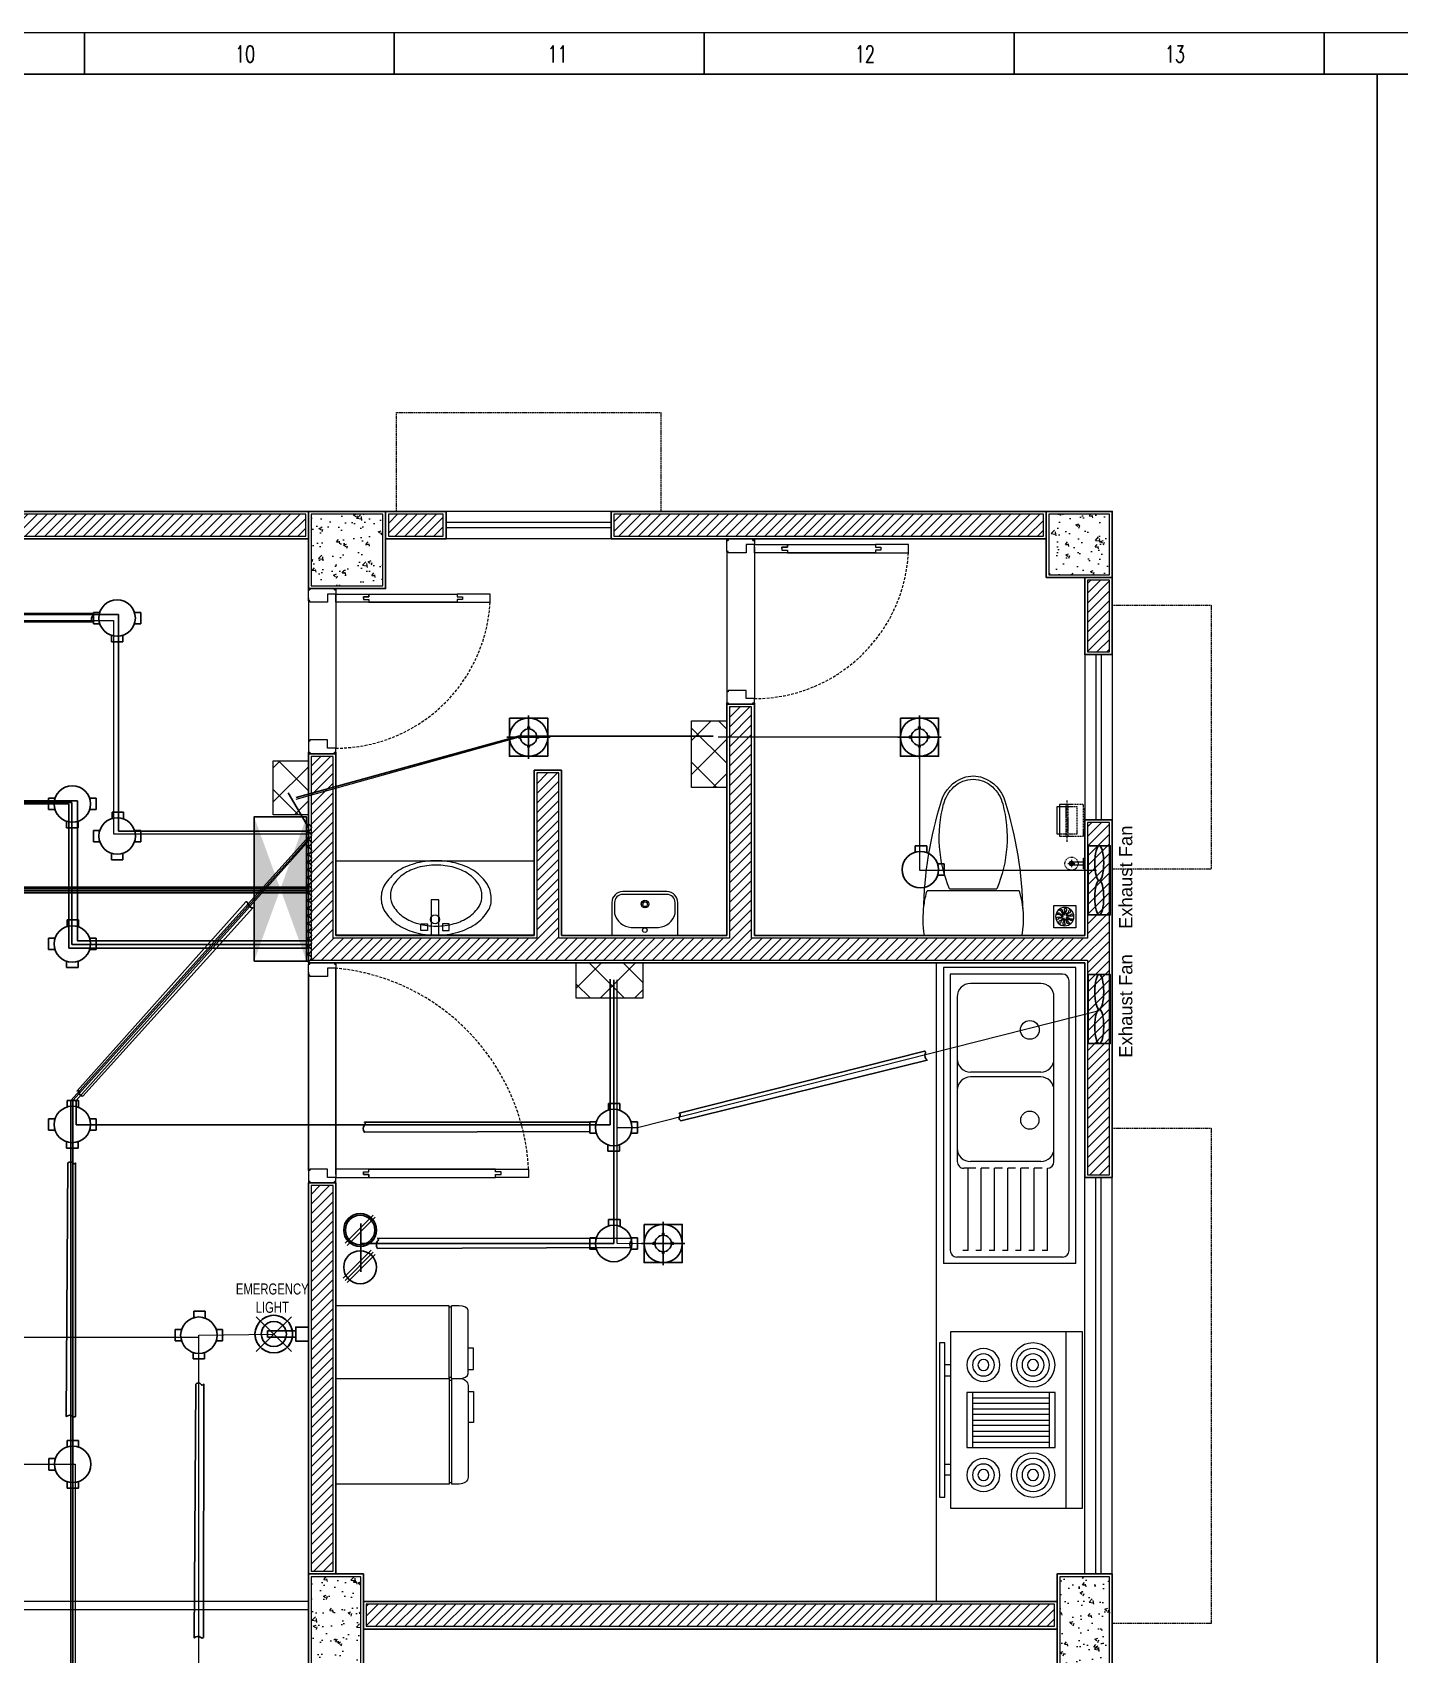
# Model space of a CAD drawing. Header units: inches. Extents: x 600 to 1500, y 304 to 941.
# Drawn here: x 1096.8 to 1345.1, y 646.3 to 941 of the extents above; entities that cross this region are included whole.
import ezdxf

# ---------------------------------------------------------------- set-up
doc = ezdxf.new("R2010")
doc.units = ezdxf.units.IN
doc.header["$MEASUREMENT"] = 0
for name, pattern in [('CENTER', [2, 1.25, -0.25, 0.25, -0.25]), ('DASH', [0.35, 0.25, -0.1]), ('DASHED', [0.75, 0.5, -0.25])]:
    doc.linetypes.add(name, pattern=pattern)
doc.layers.get('Defpoints').update_dxf_attribs({"lineweight": 0})
for name, color, linetype in [('Cables', 7, 'Continuous'), ('COLLUM', 1, 'Continuous'), ('Exhaust Fans', 7, 'Continuous'), ('Layer 1', 7, 'Continuous'), ('Lights', 7, 'Continuous'), ('Panels', 1, 'Continuous'), ('Plant Layout', 7, 'Continuous'), ('Sockets', 7, 'Continuous'), ('TEG BORDER', 7, 'Continuous'), ('wall 05', 252, 'Continuous')]:
    doc.layers.add(name, color=color, linetype=linetype)
for name, color, linetype, lineweight in [('DOOR', 115, 'Continuous', 15), ('DOOR_GLASS', 144, 'Continuous', 15), ('Glass', 5, 'Continuous', 9), ('HACTH', 8, 'Continuous', 9), ('I-WC----EXST', 7, 'Continuous', 15), ('I-WC----N', 7, 'Continuous', 15), ('Plaster Line', 252, 'Continuous', 15), ('Sunshed', 5, 'Continuous', 15), ('Switchboard', 30, 'Continuous', 13), ('Text', 252, 'Continuous', 15), ('WINDOW', 140, 'Continuous', 9)]:
    doc.layers.add(name, color=color, linetype=linetype, lineweight=lineweight)
doc.styles.get("Standard").update_dxf_attribs({"font": 'arial.ttf'})
doc.styles.add('Swiss721', font='swisscl.ttf')
doc.styles.add('TEG BORDER', font='txt_qlt.shx', dxfattribs={"width": 0.7, "bigfont": 'hztxt.shx'})
doc.styles.add('XREF-GROUND-A1$0$ATTR', font='romans.shx', dxfattribs={"width": 0.8, "height": 1.2})
pattern_1 = [(50, (-409806.2414, -241566.439), (5.37945137, -0.470641012), [0.5625, -6.1875]), (355, (-409806.2414, -241566.439), (-1.040635, 5.641441), [0.45, -4.95]), (100.4514, (-409805.793, -241566.478), (4.338820363, 5.170796565), [0.478051425, -5.25856584]), (46.1842, (-409806.2414, -241564.939), (8.004307865, -1.24139261), [0.84375, -9.28125]), (96.6356, (-409805.574, -241565.0425), (7.00997029, 7.30588403), [0.71707716, -7.8878475]), (351.1842, (-409806.241, -241564.939), (7.00996459, 7.3058895), [0.675, -7.425]), (21, (-409805.4914, -241565.314), (4.47680289, -3.01964168), [0.5625, -6.1875]), (326, (-409805.4914, -241565.314), (1.82486499, 5.43862534), [0.45, -4.95]), (71.4514, (-409805.1183, -241565.5656), (6.301669714, 2.418978725), [0.478051425, -5.25856584]), (37.5, (-409806.2414, -241566.439), (0.091198915, 2.496703904), [0, -4.89, 0, -5.025, 0, -4.96875]), (7.5, (-409806.2414, -241566.439), (1.973021531, 2.958087839), [0, -2.865, 0, -4.7775, 0, -1.89375]), (327.5, (-409807.9139, -241566.439), (4.003668271, -0.169161538), [0, -1.875, 0, -5.85, 0, -7.7625]), (317.5, (-409808.664, -241566.439), (4.37389627, 0.750787367), [0, -2.4375, 0, -3.885, 0, -5.5125])]
pattern_2 = [(45, (-409806.2414, -241566.439), (-0.8838834765, 0.8838834765), [])]

# ---------------------------------------------------------------- blocks, each defined once
blk = doc.blocks.new('252 BORDER A2')
for p, q in [((334.12, 420), (334.12, 415)), ((371.25, 420), (371.25, 415)), ((408.37, 420), (408.37, 415)), ((445.5, 420), (445.5, 415)), ((482.62, 420), (482.62, 415))]:
    blk.add_line(p, q)
at = {"linetype": 'Continuous'}
blk.add_line((489, 415), (5, 415), dxfattribs=at)
at = {"color": 5, "lineweight": 15}
blk.add_lwpolyline([(0, 420), (594, 420), (594, 0), (0, 0)], close=True, dxfattribs=at)
blk.add_lwpolyline([(5, 415), (589, 415), (589, 5), (5, 5)], close=True)
at = {"layer": 'TEG BORDER'}
blk.add_line((489, 116), (489, 415), dxfattribs=at)
at = {"char_height": 2, "width": 2, "attachment_point": 1, "style": 'TEG BORDER'}
for s, insert in [('\\pi2.2204e-016;10', (352.17, 418.41)), ('\\pi0.3;11', (389.3, 418.41)), ('\\pi2.2204e-016;12', (426.42, 418.41)), ('\\pi2.2204e-016;13', (463.55, 418.41))]:
    blk.add_mtext(s, dxfattribs=dict(at, insert=insert))
blk = doc.blocks.new('XREF-GROUND-A1$0$Oven-P-01')
for p, q in [((0, 525), (800, 525)), ((275, 450), (525, 450)), ((300, 100), (300, 450)), ((325, 450), (325, 100)), ((350, 100), (350, 450)), ((375, 450), (375, 100)), ((400, 100), (400, 450)), ((425, 450), (425, 100)), ((450, 100), (450, 450)), ((475, 450), (475, 100)), ((500, 100), (500, 450)), ((525, 100), (275, 100)), ((150, 0), (150, -25)), ((200, -25), (200, 0)), ((600, -25), (600, 0)), ((650, 0), (650, -25))]:
    blk.add_line(p, q)
for points in [[(0, 0), (0, 600), (800, 600), (800, 0)], [(275, 75), (275, 475), (525, 475), (525, 75)], [(50, -50), (50, -25), (750, -25), (750, -50)]]:
    blk.add_lwpolyline(points, close=True)
for centre, radius in [((150, 375), 100), ((150, 375), 75), ((650, 375), 100), ((650, 375), 75), ((150, 375), 50), ((150, 375), 25), ((650, 375), 50), ((650, 375), 25), ((150, 150), 75), ((650, 150), 75), ((150, 150), 50), ((150, 150), 25), ((650, 150), 50), ((650, 150), 25)]:
    blk.add_circle(centre, radius)
at = {"style": 'XREF-GROUND-A1$0$ATTR', "width": 0.8, "flags": 9}
blk.add_attdef('ESTCODE', (0, 600), '', height=0.2, dxfattribs=at)
blk = doc.blocks.new('XREF-GROUND-A1$0$Sink-Basin-P-03')
for p, q in [((95, 600), (95, 0)), ((1440, 600), (95, 600)), ((1440, 600), (1440, 0)), ((125, 540), (125, 30)), ((1380, 570), (155, 570)), ((1410, 540), (1410, 60)), ((976.5, 501), (227.6, 501)), ((1380, 471), (1006.5, 471)), ((1006.5, 447), (1006.5, 411)), ((1380, 471), (1380, 447)), ((167.6, 441), (167.6, 121.9)), ((570.2, 441), (570.2, 121.9)), ((592.3, 441), (592.3, 121.9)), ((976.5, 441), (976.5, 121.9)), ((1380, 411), (1006.5, 411)), ((1006.5, 387), (1006.5, 351)), ((1380, 411), (1380, 387)), ((1380, 351), (1006.5, 351)), ((1006.5, 327), (1006.5, 291)), ((1380, 351), (1380, 327)), ((1380, 291), (1006.5, 291)), ((1006.5, 267), (1006.5, 231)), ((1380, 231), (1006.5, 231)), ((1380, 291), (1380, 267)), ((1380, 231), (1380, 207)), ((1006.5, 207), (1006.5, 171)), ((1380, 171), (1006.5, 171)), ((1380, 171), (1380, 147)), ((1006.5, 147), (1006.5, 111)), ((1380, 111), (1006.5, 111)), ((1006.5, 109.9), (1006.5, 91.9)), ((1380, 111), (1380, 87)), ((95, 0), (1440, 0)), ((125, 30), (1380, 30)), ((227.6, 61.9), (976.5, 61.9))]:
    blk.add_line(p, q)
for centre, radius in [((378.7, 391.4), 42.6), ((788.4, 391.4), 41.5)]:
    blk.add_circle(centre, radius)
for centre, radius, start, end in [((155, 540), 30, 90, 180), ((1380, 540), 30, 0, 90), ((227.6, 441), 60, 90, 180), ((510.2, 441), 60, 0, 90), ((652.3, 441), 60, 90, 180), ((916.5, 441), 60, 0, 90), ((976.5, 471), 30, 0, 90), ((227.6, 121.9), 60, 180, 270), ((510.2, 121.9), 60, 270, 0), ((652.3, 121.9), 60, 180, 270), ((916.5, 121.9), 60, 270, 0), ((976.5, 91.9), 30, 270, 0), ((1380, 60), 30, 270, 0)]:
    blk.add_arc(centre, radius, start, end)
blk = doc.blocks.new('XREF-GROUND-A1$0$Refrigrator-P-02')
for p, q in [((600, 0), (0, 0)), ((0, 0), (0, -515)), ((600, -515), (600, 0)), ((0, -515), (600, -515)), ((10, -515), (10, -525)), ((590, -515), (590, -525)), ((0, -525), (600, -525)), ((0, -525), (0, -560)), ((600, -560), (600, -525)), ((40, -600), (560, -600)), ((75, -600), (75, -625)), ((75, -625), (200, -625)), ((200, -625), (250, -625)), ((250, -625), (250, -600))]:
    blk.add_line(p, q)
for centre, start, end in [((40, -560), 180, 270), ((560, -560), 270, 0)]:
    blk.add_arc(centre, 40, start, end)
blk = doc.blocks.new('$plan$00000388')
for p, q in [((-202.5, -209.5), (-202.5, 209.5)), ((0, -220.8), (0, 220.8)), ((-211.8, 107.7), (-211.8, -107.7))]:
    blk.add_line(p, q)
blk.add_lwpolyline([(-202.5, -209.5), (-151.6, -220.9), (-102.2, -226.4), (-50.2, -226.4), (0, -220.8)])
for centre, radius, start, end in [((-70.5, -1596.9), 1822.9, 91.22237, 107.24774), ((-76.2, -236.2), 463.3, 97.73995, 105.82198), ((-76.2, -236.2), 463.3, 80.53768, 97.73995), ((-443.4, -448.2), 602.2, 67.37374, 104.77857), ((-562.5, -12.2), 163.6, 107.24774, 159.54761), ((-580.4, 0), 128.7, 136.85426, 223.14574), ((-555.5, -23.3), 162.7, 104.77857, 136.85426), ((-595.2, 0), 128.7, 159.54761, 200.45239), ((-562.5, 12.2), 163.6, 200.45239, 252.75226), ((-555.5, 23.3), 162.7, 223.14574, 255.22143), ((-70.5, 1596.9), 1822.9, 252.75226, 268.77763), ((-443.4, 448.2), 602.2, 255.22143, 292.62626)]:
    blk.add_arc(centre, radius, start, end)
blk = doc.blocks.new('h')
at = {"layer": 'I-WC----N', "color": 252, "linetype": 'CENTER', "ltscale": 0.2}
for p, q in [((544280.5, -25819.8), (544314.2, -25819.8)), ((544297.4, -25836.8), (544297.4, -25800.9))]:
    blk.add_line(p, q, dxfattribs=at)
at = {"layer": 'I-WC----N'}
blk.add_lwpolyline([(544273, -25759.8), (544321, -25759.8), (544321, -25764.8), (544273, -25764.8)], close=True, dxfattribs=at)
blk.add_lwpolyline([(544289, -25813.8), (544289, -25764.8), (544305, -25764.8), (544305, -25813.8)], dxfattribs=at)
at = {"layer": 'I-WC----N', "linetype": 'DASH', "ltscale": 5}
blk.add_circle((544297.4, -25819.8), 30, dxfattribs=at)
at = {"layer": 'I-WC----N'}
for centre, radius in [((544297, -25819.8), 10), ((544297.4, -25819.8), 5)]:
    blk.add_circle(centre, radius, dxfattribs=at)
blk = doc.blocks.new('typical king$0$5767 PAPER HOLDER')
at = {"color": 0, "linetype": 'CENTER', "lineweight": -2, "ltscale": 0.5}
blk.add_line((80, 97.5), (80, -92.5), dxfattribs=at)
at = {"color": 0, "linetype": 'DASHED', "lineweight": -2, "ltscale": 10, "flags": 128}
for points in [[(5, 52.5), (0, 52.5), (0, -52.5), (5, -52.5)], [(97, 72.5), (5, 72.5), (5, -72.5), (100, -72.5)]]:
    blk.add_lwpolyline(points, dxfattribs=at)
at = {"color": 0, "linetype": 'DASHED', "lineweight": -2, "ltscale": 10}
blk.add_lwpolyline([(100, -62.5), (35, -62.5), (35, 62.5), (97, 62.5)], dxfattribs=at)
blk.add_lwpolyline([(75, -72.5), (85, -72.5), (85, 72.5), (75, 72.5)], close=True, dxfattribs=at)
at = {"color": 0, "linetype": 'ByBlock', "lineweight": -2, "flags": 128}
blk.add_lwpolyline([(100, -72.5), (115, -72.5), (115, 72.5), (100, 72.5)], dxfattribs=at)
at = {"color": 0, "linetype": 'ByBlock', "lineweight": -2}
blk.add_lwpolyline([(100, 62.5), (125, 62.5), (125, -62.5), (100, -62.5)], dxfattribs=at)
blk = doc.blocks.new('floor drain 01')
at = {"color": 0}
blk.add_lwpolyline([(-10, -10), (90, -10), (90, 90), (-10, 90)], close=True, dxfattribs=at)
for points in [[(34.8, 77.8, 0.191053), (32, 71.8, 0.194336), (34.6, 63.4, -0.272606), (36.5, 54.8, 1.040732), (40.4, 53.4, 0.091346), (40.8, 55, 0.160783), (39.1, 63.7, -0.323658), (40.7, 72.4, 0.91079)], [(2.5, 46.7, 0.191053), (7.2, 42.2, 0.194336), (16.1, 42.1, -0.272606), (24.9, 41.2, 1.040732), (27.4, 44.5, 0.091346), (26, 45.4, 0.160783), (17.2, 46.5, -0.323658), (9.4, 50.7, 0.91079)], [(5.7, 23.4, 0.191053), (12.2, 22.5, 0.194336), (19.4, 27.7, -0.272606), (27, 32.1, 1.040732), (27.2, 36.2, 0.091346), (25.5, 36.1, 0.160783), (17.7, 31.8, -0.323658), (9, 30.7, 0.91079)], [(13.6, 67.5, 0.191053), (14.8, 61, 0.194336), (21.9, 55.7, -0.272606), (28.5, 49.9, 1.040732), (32.5, 51, 0.091346), (31.8, 52.6, 0.160783), (25.3, 58.6, -0.323658), (21.5, 66.6, 0.91079)], [(22, 6.4, 0.191053), (27.8, 9.5, 0.194336), (30.6, 17.9, -0.272606), (34.1, 26, 1.040732), (31.8, 29.4, 0.091346), (30.6, 28.4, 0.160783), (26.8, 20.3, -0.323658), (20.4, 14.2, 0.91079)], [(45.2, 2.2, 0.191053), (48, 8.2, 0.194336), (45.4, 16.6, -0.272606), (43.5, 25.2, 1.040732), (39.6, 26.6, 0.091346), (39.2, 25, 0.160783), (40.9, 16.3, -0.323658), (39.3, 7.6, 0.91079)], [(58, 73.6, 0.191053), (52.2, 70.5, 0.194336), (49.4, 62.1, -0.272606), (45.9, 54, 1.040732), (48.2, 50.6, 0.091346), (49.4, 51.6, 0.160783), (53.2, 59.7, -0.323658), (59.6, 65.8, 0.91079)], [(66.4, 12.5, 0.191053), (65.2, 19, 0.194336), (58.1, 24.3, -0.272606), (51.5, 30.1, 1.040732), (47.5, 29, 0.091346), (48.2, 27.4, 0.160783), (54.7, 21.4, -0.323658), (58.5, 13.4, 0.91079)], [(74.3, 56.6, 0.191053), (67.8, 57.5, 0.194336), (60.6, 52.3, -0.272606), (53, 47.9, 1.040732), (52.8, 43.8, 0.091346), (54.5, 43.9, 0.160783), (62.3, 48.2, -0.323658), (71, 49.3, 0.91079)], [(77.5, 33.3, 0.191053), (72.8, 37.8, 0.194336), (63.9, 37.9, -0.272606), (55.1, 38.8, 1.040732), (52.6, 35.5, 0.091346), (54, 34.6, 0.160783), (62.8, 33.5, -0.323658), (70.6, 29.3, 0.91079)]]:
    blk.add_lwpolyline(points, format="xyb", close=True, dxfattribs=at)
for centre, radius in [((40, 40), 41.7), ((31.9, 45.2), 1.83), ((32.5, 33.9), 1.83), ((42.5, 49.3), 1.83), ((43.5, 31), 1.83), ((49.6, 40.5), 1.83)]:
    blk.add_circle(centre, radius, dxfattribs=at)
blk = doc.blocks.new('HANDWASH-02-PLAN')
at = {"layer": 'I-WC----N', "color": 2}
for points in [[(5.1, 0, 0.068513), (104.4, 13.6, 0.080648), (181.8, 49.6, 0.107051), (241.7, 112.3, 0.160603), (255.1, 169.3, 0.138041), (237.9, 230.4, 0.107051), (181.8, 289.1, 0.080648), (104.4, 325, 0.068513), (5.1, 338.7, 0.068513), (-94.2, 325, 0.080648), (-171.6, 289.1, 0.107051), (-227.7, 230.4, 0.138041), (-244.8, 169.3, 0.138041), (-227.7, 108.3, 0.107051), (-171.6, 49.6, 0.080648), (-94.2, 13.6, 0.068513)], [(5.1, 41.5, 0.067522), (87.7, 52.7, 0.079863), (151.9, 82.1, 0.107115), (201.7, 133.5, 0.162551), (212.8, 180.1, 0.139778), (198.6, 229.9, 0.107115), (151.9, 278.1, 0.079863), (87.7, 307.5, 0.067522), (5.1, 318.7, 0.067522), (-77.5, 307.5, 0.079863), (-141.7, 278.1, 0.107115), (-188.3, 229.9, 0.139778), (-202.5, 180.1, 0.139778), (-188.3, 130.3, 0.107115), (-141.7, 82.1, 0.079863), (-77.5, 52.7, 0.067522)]]:
    blk.add_lwpolyline(points, format="xyb", close=True, dxfattribs=at)
blk.add_circle((0, 72.3), 20, dxfattribs=at)
blk = doc.blocks.new('A$C01EB0BB3')
at = {"layer": 'I-WC----N', "color": 250, "ltscale": 0.5}
for points in [[(9.08, 6.42), (9.08, 0), (10.51, 0), (10.51, 6.42)], [(8.43, 2.06), (8.43, 0.85), (7.23, 0.85), (7.23, 2.06)], [(11.15, 2.06), (11.15, 0.85), (12.36, 0.85), (12.36, 2.06)]]:
    blk.add_lwpolyline(points, close=True, dxfattribs=at)
at = {"layer": 'I-WC----N', "color": 2, "xscale": 0.03999999999359716, "yscale": 0.03999999999359716, "zscale": 0.03999999999359716}
blk.add_blockref('HANDWASH-02-PLAN', (9.79, 0), dxfattribs=at)
blk = doc.blocks.new('A$C5AAA0143')
at = {"layer": 'Defpoints'}
for points in [[(-39.75, 5), (-40, 5), (-40, 4.75), (-39.75, 4.75)], [(0, 5), (-0.25, 5), (-0.25, 4.75), (0, 4.75)], [(-39.75, 0.25), (-40, 0.25), (-40, 0), (-39.75, 0)], [(0, 0.25), (-0.25, 0.25), (-0.25, 0), (0, 0)]]:
    blk.add_lwpolyline(points, close=True, dxfattribs=at)
at = {"layer": 'DOOR'}
for points in [[(-1.75, 10), (-2, 10), (-2, 11), (-2.5, 11), (-2.5, 5), (-1, 5), (-1, 11), (-1.5, 11), (-1.5, 10), (-1.75, 10), (-1.5, 10), (-1.5, 11), (-1, 11), (-1, 33.99), (-1.5, 33.99), (-1.5, 34.99), (-2, 34.99), (-2, 33.99), (-2.5, 33.99), (-2.5, 11), (-2.5, 39.99), (-1, 39.99), (-1, 33.99)], [(-39, 5), (-39, 3.5), (-37.5, 3.5), (-37.5, 0.25), (-37.75, 0.25), (-37.75, 0), (-39.75, 0), (-39.75, 0.25), (-40, 0.25), (-40, 4.75), (-39.75, 4.75), (-39.75, 5), (-39, 5)], [(-1, 5), (-1, 3.5), (-2.5, 3.5), (-2.5, 0.25), (-2.25, 0.25), (-2.25, 0), (-0.25, 0), (-0.25, 0.25), (0, 0.25), (0, 4.75), (-0.25, 4.75), (-0.25, 5), (-1, 5)]]:
    blk.add_lwpolyline(points, dxfattribs=at)
at = {"layer": 'DOOR', "linetype": 'DASHED', "lineweight": 0}
blk.add_arc((-0.49, 1.36), 38.68, 92.9729, 174.603, dxfattribs=at)
at = {"layer": 'HACTH', "lineweight": 0, "ltscale": 10}
for p, q in [((-1.5, 5), (-39, 5)), ((-2.25, 0), (-37.75, 0))]:
    blk.add_line(p, q, dxfattribs=at)
blk = doc.blocks.new('A$C4F64215B')
at = {"layer": 'Defpoints'}
for points in [[(0, 5), (0.25, 5), (0.25, 4.75), (0, 4.75)], [(29.75, 5), (30, 5), (30, 4.75), (29.75, 4.75)], [(0, 0.25), (0.25, 0.25), (0.25, 0), (0, 0)], [(29.75, 0.25), (30, 0.25), (30, 0), (29.75, 0)]]:
    blk.add_lwpolyline(points, close=True, dxfattribs=at)
at = {"layer": 'DOOR'}
for points in [[(1.75, 10), (2, 10), (2, 11), (2.5, 11), (2.5, 5), (1, 5), (1, 11), (1.5, 11), (1.5, 10), (1.75, 10), (1.5, 10), (1.5, 11), (1, 11), (1, 27), (1.5, 27), (1.5, 28), (2, 28), (2, 27), (2.5, 27), (2.5, 11), (2.5, 33), (1, 33), (1, 27)], [(1, 5), (1, 3.5), (2.5, 3.5), (2.5, 0.25), (2.25, 0.25), (2.25, 0), (0.25, 0), (0.25, 0.25), (0, 0.25), (0, 4.75), (0.25, 4.75), (0.25, 5), (1, 5)], [(29, 5), (29, 3.5), (27.5, 3.5), (27.5, 0.25), (27.75, 0.25), (27.75, 0), (29.75, 0), (29.75, 0.25), (30, 0.25), (30, 4.75), (29.75, 4.75), (29.75, 5), (29, 5)]]:
    blk.add_lwpolyline(points, dxfattribs=at)
at = {"layer": 'DOOR', "linetype": 'DASHED', "lineweight": 0}
blk.add_arc((0.93, 4.97), 28.07, 0.0597, 86.7872, dxfattribs=at)
at = {"layer": 'HACTH', "lineweight": 0, "ltscale": 10}
for p, q in [((1.5, 5), (29, 5)), ((2.25, 0), (27.75, 0))]:
    blk.add_line(p, q, dxfattribs=at)

msp = doc.modelspace()

# ---------------------------------------------------------------- hatches: boundary and pattern name
at = {"layer": 'HACTH'}
h = msp.add_hatch(dxfattribs=at)
h.set_pattern_fill('ANSI31', color=256, scale=10, style=0)
h.set_pattern_definition(pattern_2)
h.paths.add_polyline_path([(1171.44, 849.44), (1171.44, 853.44), (1161.47, 853.44), (1161.47, 849.44)])
h.paths.add_polyline_path([(1033.44, 853.44), (1033.44, 849.44), (1146.47, 849.44), (1146.47, 853.44)])
h = msp.add_hatch(dxfattribs=at)
h.set_pattern_fill('AR-CONC', color=256, scale=0.75, style=0)
h.set_pattern_definition(pattern_1)
h.paths.add_polyline_path([(1160.47, 840.44), (1160.47, 853.44), (1147.47, 853.44), (1147.47, 840.44)])
h = msp.add_hatch(dxfattribs=at)
h.set_pattern_fill('ANSI31', color=256, scale=10, style=0)
h.set_pattern_definition(pattern_2)
h.paths.add_polyline_path([(1288.44, 828.44), (1292.44, 828.44), (1292.44, 841.44), (1288.44, 841.44)])
h.paths.add_polyline_path([(1202.44, 853.44), (1202.44, 849.44), (1280.44, 849.44), (1280.44, 853.44)])
h = msp.add_hatch(dxfattribs=at)
h.set_pattern_fill('AR-CONC', color=256, scale=0.75, style=0)
h.set_pattern_definition(pattern_1)
h.paths.add_polyline_path([(1281.44, 842.44), (1292.44, 842.44), (1292.44, 853.44), (1281.44, 853.44)])
h = msp.add_hatch(dxfattribs=at)
h.set_pattern_fill('ANSI31', color=256, scale=10, style=0)
h.set_pattern_definition(pattern_2)
h.paths.add_polyline_path([(1157.44, 655.44), (1157.44, 651.44), (1282.44, 651.44), (1282.44, 655.44)])
h.paths.add_polyline_path([(1147.44, 661.44), (1151.44, 661.44), (1151.44, 731.48), (1147.44, 731.48)])
h.paths.add_polyline_path([(1288.44, 733.44), (1292.44, 733.44), (1292.44, 797.44), (1288.44, 797.44), (1288.44, 776.44), (1227.44, 776.44), (1227.44, 818.44), (1223.44, 818.44), (1223.44, 776.44), (1192.44, 776.44), (1192.44, 806.44), (1188.44, 806.44), (1188.44, 776.44), (1151.44, 776.44), (1151.44, 809.44), (1147.44, 809.44), (1147.44, 772.44), (1288.44, 772.44)])
h = msp.add_hatch(dxfattribs=at)
h.set_pattern_fill('AR-CONC', color=256, scale=0.75, style=0)
h.set_pattern_definition(pattern_1)
h.paths.add_polyline_path([(1147.44, 641.44), (1156.44, 641.44), (1156.44, 660.44), (1147.44, 660.44)])
h = msp.add_hatch(dxfattribs=at)
h.set_pattern_fill('AR-CONC', color=256, scale=0.75, style=0)
h.set_pattern_definition(pattern_1)
h.paths.add_polyline_path([(1283.44, 641.44), (1292.44, 641.44), (1292.44, 660.44), (1283.44, 660.44)])
at = {"layer": 'Panels'}
h = msp.add_hatch(color=256, dxfattribs=at)
h.dxf.hatch_style = 1
h.paths.add_polyline_path([(1141.85, 785.37), (1137.09, 798.46), (1137.09, 772.27)])
h.paths.add_polyline_path([(1146.61, 798.46), (1141.85, 785.37), (1146.61, 772.27)])
at = {"layer": 'Switchboard'}
h = msp.add_hatch(dxfattribs=at)
h.set_pattern_fill('ANSI37', color=256, scale=35, angle=90)
h.set_pattern_definition([(135, (1669.328, 541.2323), (-3.093592, -3.093592), []), (225, (1669.328, 541.2323), (3.093592, -3.093592), [])])
h.paths.add_polyline_path([(1222.94, 815.89), (1216.53, 815.89), (1216.53, 803.83), (1222.94, 803.83)])
h = msp.add_hatch(dxfattribs=at)
h.set_pattern_fill('ANSI37', color=256, scale=35, angle=90)
h.set_pattern_definition([(135, (1593.328, 536.2595), (-3.093592, -3.093592), []), (225, (1593.328, 536.2595), (3.093592, -3.093592), [])])
h.paths.add_polyline_path([(1146.94, 808.64), (1140.53, 808.64), (1140.53, 798.86), (1146.94, 798.86)])
h = msp.add_hatch(dxfattribs=at)
h.set_pattern_fill('ANSI37', color=256, scale=35)
h.set_pattern_definition([(45, (933.006, 319.1492), (-3.093592, 3.093592), []), (135, (933.006, 319.1492), (-3.093592, -3.093592), [])])
h.paths.add_polyline_path([(1207.67, 765.53), (1207.67, 771.94), (1195.6, 771.94), (1195.6, 765.53)])

# ---------------------------------------------------------------- linework, layer by layer
at = {"color": 1}
for p, q in [((1112.43, 835.22), (1050.31, 835.22)), ((1112.43, 835.22), (1112.43, 795.84)), ((1144.74, 802.01), (1185.11, 813.11)), ((1185.11, 813.11), (1220.48, 813.11)), ((1146.94, 796.52), (1143.29, 802.85)), ((1091.08, 800.82), (1103.42, 800.82)), ((1103.42, 800.82), (1103.42, 774.59)), ((1112.43, 795.84), (1147.1, 795.84)), ((1104.13, 746.93), (1147.15, 794.62)), ((1104.77, 746.93), (1147.15, 794.32)), ((1147.12, 785.69), (839.72, 785.69)), ((1147.12, 785.41), (879.39, 785.41)), ((1147.12, 785.03), (880.37, 785.03)), ((1103.42, 774.59), (1147.1, 774.59)), ((1201.76, 742.54), (1201.76, 769.01)), ((1202.4, 768.86), (1202.4, 720.97)), ((1104.13, 746.93), (1104.13, 513.55)), ((1104.77, 742.54), (1104.77, 746.93)), ((1104.77, 742.54), (1201.76, 742.54)), ((1156.48, 724.63), (1156.48, 715.83)), ((1202.4, 720.97), (1156.48, 720.97))]:
    msp.add_line(p, q, dxfattribs=at)
at = {"color": 5, "lineweight": 20}
for p, q in [((1072.73, 834.14), (1111.57, 834.14)), ((1111.57, 834.14), (1111.57, 795.36)), ((1111.57, 795.36), (1147.15, 795.36)), ((997.64, 680.86), (1104.59, 680.86)), ((1104.59, 680.86), (1104.59, 440.74))]:
    msp.add_line(p, q, dxfattribs=at)
for p, q in [((1107.89, 833.55), (1107.89, 835.61)), ((1107.89, 835.61), (1109.06, 835.61)), ((1115.35, 835.61), (1116.52, 835.61)), ((1116.52, 835.61), (1116.52, 833.55)), ((1109.06, 833.55), (1107.89, 833.55)), ((1111.17, 830.27), (1111.17, 831.44)), ((1113.23, 831.44), (1113.23, 830.27)), ((1116.52, 833.55), (1115.35, 833.55)), ((1113.23, 830.27), (1111.17, 830.27)), ((1099.76, 799.78), (1099.76, 801.85)), ((1099.76, 801.85), (1100.93, 801.85)), ((1107.21, 801.85), (1108.38, 801.85)), ((1108.38, 801.85), (1108.38, 799.78)), ((1100.93, 799.78), (1099.76, 799.78)), ((1108.38, 799.78), (1107.21, 799.78)), ((1111.28, 798.16), (1111.28, 799.33)), ((1111.28, 799.33), (1113.34, 799.33)), ((1113.34, 799.33), (1113.35, 798.1)), ((1103.03, 796.5), (1103.03, 797.67)), ((1105.1, 796.5), (1103.03, 796.5)), ((1105.1, 797.67), (1105.1, 796.5)), ((1107.9, 793.96), (1107.9, 796.02)), ((1107.9, 796.02), (1109.07, 796.02)), ((1115.36, 796.02), (1116.53, 796.02)), ((1116.53, 796.02), (1116.53, 793.96)), ((1109.07, 793.96), (1107.9, 793.96)), ((1116.53, 793.96), (1115.36, 793.96)), ((1257.18, 792.06), (1257.18, 793.23)), ((1257.18, 793.23), (1259.25, 793.23)), ((1259.25, 793.23), (1259.25, 791.99)), ((1111.18, 790.68), (1111.18, 791.85)), ((1113.24, 790.68), (1111.18, 790.68)), ((1113.24, 791.85), (1113.24, 790.68)), ((1261.26, 789.91), (1262.43, 789.91)), ((1262.43, 789.91), (1262.43, 787.85)), ((1262.43, 787.85), (1261.26, 787.85)), ((1103.13, 778.57), (1103.13, 779.74)), ((1103.13, 779.74), (1105.2, 779.74)), ((1105.2, 779.74), (1105.2, 778.5)), ((1099.76, 774.36), (1099.76, 776.42)), ((1099.76, 776.42), (1100.93, 776.42)), ((1107.21, 776.42), (1108.38, 776.42)), ((1108.38, 776.42), (1108.38, 774.36)), ((1100.93, 774.36), (1099.76, 774.36)), ((1103.03, 771.08), (1103.03, 772.25)), ((1105.1, 772.25), (1105.1, 771.08)), ((1108.38, 774.36), (1107.21, 774.36)), ((1105.1, 771.08), (1103.03, 771.08)), ((1103.13, 745.76), (1103.13, 746.93)), ((1103.13, 746.93), (1105.2, 746.93)), ((1105.2, 746.93), (1105.2, 745.7)), ((1201.46, 745.21), (1201.46, 746.38)), ((1201.46, 746.38), (1203.53, 746.38)), ((1203.53, 746.38), (1203.53, 745.15)), ((1099.76, 741.56), (1099.76, 743.62)), ((1099.76, 743.62), (1100.93, 743.62)), ((1107.21, 743.62), (1108.38, 743.62)), ((1108.38, 743.62), (1108.38, 741.56)), ((1198.08, 741), (1198.08, 743.07)), ((1198.08, 743.07), (1199.25, 743.07)), ((1205.54, 743.07), (1206.71, 743.07)), ((1206.71, 743.07), (1206.71, 741)), ((1100.93, 741.56), (1099.76, 741.56)), ((1108.38, 741.56), (1107.21, 741.56)), ((1199.25, 741), (1198.08, 741)), ((1206.71, 741), (1205.54, 741)), ((1103.03, 738.28), (1103.03, 739.45)), ((1105.1, 738.28), (1103.03, 738.28)), ((1105.1, 739.45), (1105.1, 738.28)), ((1201.36, 737.73), (1201.36, 738.9)), ((1203.43, 737.73), (1201.36, 737.73)), ((1203.43, 738.9), (1203.43, 737.73)), ((1201.47, 724.15), (1201.47, 725.32)), ((1201.47, 725.32), (1203.54, 725.32)), ((1203.54, 725.32), (1203.54, 724.08)), ((1156.48, 720.97), (1156.48, 724.63)), ((1198.09, 719.94), (1198.09, 722.01)), ((1198.09, 722.01), (1199.26, 722.01)), ((1205.55, 722.01), (1206.72, 722.01)), ((1206.72, 722.01), (1206.72, 719.94)), ((1199.26, 719.94), (1198.09, 719.94)), ((1206.72, 719.94), (1205.55, 719.94)), ((1126.12, 707.49), (1126.12, 708.66)), ((1126.12, 708.66), (1128.18, 708.66)), ((1128.18, 708.66), (1128.19, 707.42)), ((1122.74, 703.28), (1122.74, 705.35)), ((1122.74, 705.35), (1123.91, 705.35)), ((1130.2, 705.35), (1131.37, 705.35)), ((1131.37, 705.35), (1131.37, 703.28)), ((1123.91, 703.28), (1122.74, 703.28)), ((1131.37, 703.28), (1130.2, 703.28)), ((1126.02, 700), (1126.02, 701.17)), ((1128.08, 700), (1126.02, 700)), ((1128.08, 701.17), (1128.08, 700)), ((1103.1, 683.99), (1103.1, 685.16)), ((1103.1, 685.16), (1105.17, 685.16)), ((1105.17, 685.16), (1105.17, 683.99)), ((1099.82, 679.82), (1099.82, 681.89)), ((1099.82, 681.89), (1100.99, 681.89)), ((1100.99, 679.82), (1099.82, 679.82)), ((1103.1, 676.54), (1103.1, 677.71)), ((1105.17, 677.71), (1105.17, 676.54)), ((1105.17, 676.54), (1103.1, 676.54))]:
    msp.add_line(p, q)
at = {"color": 149, "lineweight": 20}
for p, q in [((1127.05, 704.31), (1140.67, 704.51)), ((1127.05, 599.79), (1127.05, 704.31)), ((1127.05, 703.89), (851.08, 703.89))]:
    msp.add_line(p, q, dxfattribs=at)
for points in [[(1107.71, 835.42, -0.56347), (1107.71, 834.91, 0.367924), (1107.78, 833.81), (1061.71, 834.02, -0.456322), (1061.71, 834.91, 0.605884), (1061.71, 835.43)], [(1135.55, 783.02, -0.56347), (1135.93, 782.69, 0.354322), (1136.85, 781.96), (1105.98, 747.76, -0.456322), (1105.31, 748.36, 0.605884), (1104.92, 748.7)], [(1258.85, 755.91, -0.56347), (1258.98, 755.42, 0.354322), (1259.34, 754.3), (1214.61, 743.25, -0.456322), (1214.39, 744.12, 0.605884), (1214.26, 744.62)], [(1104.66, 689.6, -0.56347), (1104.15, 689.6, 0.354322), (1102.97, 689.52), (1103.26, 735.6, -0.456322), (1104.15, 735.6, 0.605884), (1104.67, 735.6)], [(1205.51, 721.9, -0.56347), (1205.51, 721.39, 0.354322), (1205.58, 720.22), (1159.51, 720.09, -0.345374), (1159.51, 721.39, 0.605884), (1159.51, 721.92)], [(1127.9, 649.42, -0.56347), (1127.4, 649.42, 0.354322), (1126.22, 649.34), (1126.5, 695.42, -0.456322), (1127.4, 695.42, 0.605884), (1127.92, 695.42)]]:
    msp.add_lwpolyline(points, format="xyb", close=True)
for points in [[(1186.78, 814.47), (1186.78, 814.81), (1187.08, 814.81), (1187.08, 814.47)], [(1257.78, 814.47), (1257.78, 814.81), (1258.08, 814.81), (1258.08, 814.47)], [(1185.45, 813.11), (1185.11, 813.11), (1185.11, 812.81), (1185.45, 812.82)], [(1186.78, 811.5), (1186.78, 811.16), (1187.08, 811.16), (1187.08, 811.5)], [(1188.42, 813.11), (1188.76, 813.11), (1188.75, 812.81), (1188.42, 812.82)], [(1256.45, 813.11), (1256.11, 813.11), (1256.11, 812.81), (1256.45, 812.82)], [(1257.78, 811.5), (1257.78, 811.16), (1258.08, 811.16), (1258.08, 811.5)], [(1259.42, 813.11), (1259.76, 813.11), (1259.75, 812.81), (1259.42, 812.82)], [(1211.23, 722.5), (1211.23, 722.84), (1211.53, 722.84), (1211.53, 722.5)], [(1209.89, 721.14), (1209.55, 721.14), (1209.56, 720.84), (1209.89, 720.85)], [(1211.23, 719.53), (1211.23, 719.19), (1211.53, 719.19), (1211.53, 719.53)], [(1212.86, 721.14), (1213.2, 721.14), (1213.2, 720.84), (1212.86, 720.85)]]:
    msp.add_lwpolyline(points)
msp.add_lwpolyline([(1198.08, 741.29), (1157.11, 741.19, -0.345374), (1157.11, 742.48, 0.605884), (1157.11, 743.01), (1198.08, 742.99)], format="xyb")
for centre, radius in [((1112.2, 834.58), 3.31), ((1186.94, 812.94), 1.49), ((1186.94, 812.94), 1.49), ((1257.94, 812.94), 1.49), ((1104.06, 800.82), 3.31), ((1112.21, 794.99), 3.31), ((1258.11, 788.88), 3.31), ((1104.06, 775.39), 3.31), ((1104.06, 742.59), 3.31), ((1202.39, 742.04), 3.31), ((1202.4, 720.97), 3.31), ((1211.38, 720.97), 1.49), ((1211.38, 720.97), 1.49), ((1127.05, 704.31), 3.31), ((1104.13, 680.86), 3.31)]:
    msp.add_circle(centre, radius)
at = {"layer": 'Cables', "color": 4}
for p, q in [((1105.03, 801.35), (996.75, 801.35)), ((1103.98, 801.1), (997.18, 801.1)), ((1103.98, 801.1), (1103.98, 775.26)), ((1103.8, 746.93), (1147.15, 795.03)), ((1081.69, 784.69), (1147.12, 784.69)), ((1103.98, 775.26), (1147.15, 775.26)), ((1103.8, 746.93), (1103.8, 439.46))]:
    msp.add_line(p, q, dxfattribs=at)
msp.add_lwpolyline([(1105.03, 801.35), (1105.03, 775.94), (1147.38, 775.94)], dxfattribs=at)
at = {"layer": 'COLLUM'}
for points in [[(1146.97, 839.94), (1160.97, 839.94), (1160.97, 853.94), (1146.97, 853.94)], [(1280.94, 841.94), (1292.94, 841.94), (1292.94, 853.94), (1280.94, 853.94)], [(1146.94, 640.94), (1156.94, 640.94), (1156.94, 660.94), (1146.94, 660.94)], [(1282.94, 640.94), (1292.94, 640.94), (1292.94, 660.94), (1282.94, 660.94)]]:
    msp.add_lwpolyline(points, close=True, dxfattribs=at)
at = {"layer": 'DOOR_GLASS'}
for p, q in [((1146.96, 655.94), (1032.96, 655.94)), ((1146.96, 655.94), (1032.96, 655.94)), ((1146.96, 654.44), (1032.96, 654.44)), ((1146.96, 654.44), (1032.96, 654.44))]:
    msp.add_line(p, q, dxfattribs=at)
at = {"layer": 'Exhaust Fans'}
for points in [[(1288.58, 793.21), (1292.58, 793.21), (1292.58, 780.66), (1288.58, 780.66)], [(1288.58, 769.83), (1292.58, 769.83), (1292.58, 757.28), (1288.58, 757.28)]]:
    msp.add_lwpolyline(points, close=True, dxfattribs=at)
at = {"layer": 'Exhaust Fans', "extrusion": (0, 0, -1)}
for centre in [(1290.58, 790.07), (1290.58, 766.69)]:
    msp.add_ellipse(centre, major_axis=(0, -3.14), ratio=0.260631, dxfattribs=at)
at = {"layer": 'Exhaust Fans'}
for centre in [(1290.58, 783.79), (1290.58, 760.41)]:
    msp.add_ellipse(centre, major_axis=(0, 3.14), ratio=0.260631, dxfattribs=at)
at = {"layer": 'Glass', "ltscale": 10}
for points in [[(1201.94, 851.94), (1171.94, 851.94)], [(1201.94, 850.94), (1171.94, 850.94)], [(1289.94, 827.94), (1289.94, 797.94)], [(1290.94, 827.94), (1290.94, 797.94)], [(1289.94, 660.94), (1289.94, 732.94)], [(1290.94, 660.94), (1290.94, 732.94)]]:
    msp.add_lwpolyline(points, dxfattribs=at)
at = {"layer": 'I-WC----EXST'}
for p, q in [((1212.05, 784.89), (1204.05, 784.89)), ((1212.05, 784.39), (1204.05, 784.39)), ((1202.05, 782.89), (1202.05, 776.89)), ((1202.55, 782.89), (1202.55, 780.89)), ((1213.55, 780.89), (1213.55, 782.89)), ((1214.05, 776.89), (1214.05, 782.89)), ((1205.55, 778.39), (1210.55, 778.39)), ((1202.05, 776.89), (1214.05, 776.89))]:
    msp.add_line(p, q, dxfattribs=at)
msp.add_lwpolyline([(1151.94, 790.51), (1187.94, 790.51), (1187.94, 776.97), (1151.94, 776.97)], close=True, dxfattribs=at)
msp.add_lwpolyline([(1261.03, 655.88), (1261.03, 772.09)], dxfattribs=at)
for centre, radius in [((1208.08, 782.62), 0.691), ((1208.1, 782.59), 0.657), ((1208.11, 782.59), 0.414), ((1208.05, 777.89), 0.414)]:
    msp.add_circle(centre, radius, dxfattribs=at)
for centre, radius, start, end in [((1204.05, 782.89), 2, 90, 180), ((1204.05, 782.89), 1.5, 90, 180), ((1212.05, 782.89), 2, 0, 90), ((1212.05, 782.89), 1.5, 0, 90), ((1205.77, 781.7), 3.32, 194.128, 266.2608), ((1210.4, 781.63), 3.24, 272.7134, 346.8978)]:
    msp.add_arc(centre, radius, start, end, dxfattribs=at)
at = {"layer": 'Layer 1', "color": 1}
for points in [[(1140.91, 707.93), (1140.12, 707.88), (1139.37, 707.68), (1138.67, 707.28), (1138.12, 706.78), (1137.68, 706.13), (1137.38, 705.38), (1137.23, 704.64), (1137.33, 703.84), (1137.53, 703.09), (1137.98, 702.45), (1138.47, 701.9), (1139.17, 701.45), (1139.87, 701.2), (1140.67, 701.1)], [(1140.67, 707.93), (1139.92, 707.83), (1139.17, 707.58), (1138.52, 707.18), (1137.98, 706.63), (1137.58, 705.98), (1137.33, 705.28), (1137.23, 704.49), (1137.33, 703.74), (1137.58, 703.04), (1137.98, 702.4), (1138.52, 701.85), (1139.17, 701.45), (1139.92, 701.2), (1140.67, 701.1), (1141.41, 701.2), (1142.16, 701.45), (1142.81, 701.85), (1143.36, 702.4), (1143.75, 703.04), (1144, 703.74), (1144.05, 704.49), (1144, 705.28), (1143.75, 705.98), (1143.36, 706.63), (1142.81, 707.18), (1142.16, 707.58), (1141.41, 707.83), (1140.67, 707.93)], [(1143.85, 701.35), (1137.48, 707.68)], [(1137.48, 701.35), (1143.85, 707.68)], [(1143.95, 705.33), (1143.75, 705.98), (1143.36, 706.63), (1142.86, 707.13), (1142.26, 707.53), (1141.61, 707.78), (1140.91, 707.93)], [(1140.67, 706.78), (1140.07, 706.73), (1139.52, 706.48), (1139.07, 706.13), (1138.67, 705.63), (1138.47, 705.09), (1138.37, 704.49), (1138.47, 703.94), (1138.67, 703.39), (1139.07, 702.89), (1139.52, 702.54), (1140.07, 702.3), (1140.67, 702.25), (1141.26, 702.3), (1141.81, 702.54), (1142.26, 702.89), (1142.66, 703.39), (1142.86, 703.94), (1142.96, 704.49), (1142.86, 705.09), (1142.66, 705.63), (1142.26, 706.13), (1141.81, 706.48), (1141.26, 706.73), (1140.67, 706.78)], [(1144.65, 705.09), (1144.65, 703.94), (1139.52, 703.94)], [(1144.65, 705.09), (1139.52, 705.09), (1144.3, 705.09), (1144.65, 705.09), (1144.65, 703.94)], [(1139.52, 703.94), (1139.52, 705.09)], [(1139.52, 703.94), (1139.52, 705.09)], [(1143.95, 705.33), (1144.05, 705.09), (1144.05, 703.94)], [(1146.94, 703.24), (1144.65, 703.24), (1144.65, 705.78), (1146.94, 705.78)], [(1146.94, 705.78), (1144.65, 705.78)], [(1144.65, 705.78), (1144.65, 703.24)], [(1139.52, 703.94), (1144.65, 703.94)], [(1140.67, 701.1), (1141.46, 701.2), (1142.21, 701.45), (1142.86, 701.9), (1143.41, 702.5), (1143.8, 703.19), (1144.05, 703.94)], [(1144.65, 703.24), (1146.94, 703.24)]]:
    msp.add_lwpolyline(points, dxfattribs=at)
at = {"layer": 'Lights', "color": 40}
for p, q in [((1186.94, 809), (1186.94, 816.88)), ((1257.94, 809), (1257.94, 816.88)), ((1190.88, 812.94), (1183, 812.94)), ((1261.88, 812.94), (1254, 812.94)), ((1211.38, 717.03), (1211.38, 724.91)), ((1215.32, 720.97), (1207.44, 720.97))]:
    msp.add_line(p, q, dxfattribs=at)
at = {"layer": 'Lights'}
for points in [[(1183.46, 816.42), (1190.41, 816.42), (1190.41, 809.47), (1183.46, 809.47)], [(1254.46, 816.42), (1261.41, 816.42), (1261.41, 809.47), (1254.46, 809.47)], [(1207.91, 724.45), (1214.86, 724.45), (1214.86, 717.5), (1207.91, 717.5)]]:
    msp.add_lwpolyline(points, close=True, dxfattribs=at)
for centre in [(1186.94, 812.94), (1257.94, 812.94), (1211.38, 720.97)]:
    msp.add_circle(centre, 3.48, dxfattribs=at)
at = {"layer": 'Panels'}
msp.add_lwpolyline([(1137.09, 772.27), (1137.09, 798.46), (1146.61, 798.46), (1146.61, 772.27)], close=True, dxfattribs=at)
for points in [[(1146.61, 795.96), (1146.94, 795.96, 1), (1146.94, 797.08), (1146.61, 797.08)], [(1146.61, 794.58), (1146.94, 794.58, 1), (1146.94, 795.69), (1146.61, 795.69)], [(1146.61, 793.18), (1146.94, 793.18, 1), (1146.94, 794.29), (1146.61, 794.29)], [(1146.61, 791.78), (1146.94, 791.78, 1), (1146.94, 792.89), (1146.61, 792.89)], [(1146.61, 790.39), (1146.94, 790.39, 1), (1146.94, 791.5), (1146.61, 791.5)], [(1146.61, 788.99), (1146.94, 788.99, 1), (1146.94, 790.1), (1146.61, 790.1)], [(1146.61, 787.6), (1146.94, 787.6, 1), (1146.94, 788.72), (1146.61, 788.72)], [(1146.61, 786.2), (1146.94, 786.2, 1), (1146.94, 787.32), (1146.61, 787.32)], [(1146.61, 784.82), (1146.94, 784.82, 1), (1146.94, 785.93), (1146.61, 785.93)], [(1146.61, 783.42), (1146.94, 783.42, 1), (1146.94, 784.53), (1146.61, 784.53)], [(1146.61, 782.03), (1146.94, 782.03, 1), (1146.94, 783.14), (1146.61, 783.14)], [(1146.61, 780.62), (1146.94, 780.62, 1), (1146.94, 781.73), (1146.61, 781.73)], [(1146.61, 779.23), (1146.94, 779.23, 1), (1146.94, 780.34), (1146.61, 780.34)], [(1146.61, 777.84), (1146.94, 777.84, 1), (1146.94, 778.96), (1146.61, 778.96)], [(1146.61, 776.45), (1146.94, 776.45, 1), (1146.94, 777.56), (1146.61, 777.56)], [(1146.61, 775.06), (1146.94, 775.06, 1), (1146.94, 776.17), (1146.61, 776.17)], [(1146.61, 773.69), (1146.94, 773.69, 1), (1146.94, 774.81), (1146.61, 774.81)], [(1146.61, 772.27), (1146.94, 772.27, 1), (1146.94, 773.38), (1146.61, 773.38)]]:
    msp.add_lwpolyline(points, format="xyb", dxfattribs=at)
at = {"layer": 'Plant Layout', "lineweight": 13}
for p, q in [((1146.94, 838.19), (1146.94, 811.69)), ((1146.94, 838.19), (1146.94, 811.69)), ((1151.94, 838.94), (1151.94, 810.94)), ((1151.94, 838.94), (1151.94, 810.94)), ((1146.94, 770.23), (1146.94, 733.73)), ((1146.94, 770.23), (1146.94, 733.73)), ((1151.94, 770.98), (1151.94, 732.98)), ((1151.94, 770.98), (1151.94, 732.98))]:
    msp.add_line(p, q, dxfattribs=at)
at = {"layer": 'Plaster Line'}
for p, q in [((1227.44, 818.44), (1223.44, 818.44)), ((1223.44, 818.44), (1223.44, 776.44)), ((1227.44, 776.44), (1227.44, 818.44)), ((1151.44, 809.44), (1147.44, 809.44)), ((1147.44, 809.44), (1147.44, 772.44)), ((1151.44, 776.44), (1151.44, 809.44)), ((1192.44, 806.44), (1188.44, 806.44)), ((1188.44, 806.44), (1188.44, 776.44)), ((1192.44, 776.44), (1192.44, 806.44)), ((1292.44, 797.44), (1288.44, 797.44)), ((1288.44, 797.44), (1288.44, 776.44)), ((1292.44, 733.44), (1292.44, 797.44)), ((1188.44, 776.44), (1151.44, 776.44)), ((1223.44, 776.44), (1192.44, 776.44)), ((1288.44, 776.44), (1227.44, 776.44)), ((1147.44, 772.44), (1288.44, 772.44)), ((1288.44, 772.44), (1288.44, 733.44)), ((1288.44, 733.44), (1292.44, 733.44))]:
    msp.add_line(p, q, dxfattribs=at)
for points in [[(1146.47, 853.44), (1033.44, 853.44), (1033.44, 849.44), (1146.47, 849.44)], [(1147.47, 840.44), (1160.47, 840.44), (1160.47, 853.44), (1147.47, 853.44)], [(1171.44, 853.44), (1161.47, 853.44), (1161.47, 849.44), (1171.44, 849.44)], [(1280.44, 853.44), (1202.44, 853.44), (1202.44, 849.44), (1280.44, 849.44)], [(1281.44, 842.44), (1292.44, 842.44), (1292.44, 853.44), (1281.44, 853.44)], [(1292.44, 841.44), (1288.44, 841.44), (1288.44, 828.44), (1292.44, 828.44)], [(1151.44, 731.48), (1147.44, 731.48), (1147.44, 661.44), (1151.44, 661.44)], [(1147.44, 641.44), (1156.44, 641.44), (1156.44, 660.44), (1147.44, 660.44)], [(1283.44, 641.44), (1292.44, 641.44), (1292.44, 660.44), (1283.44, 660.44)], [(1282.44, 655.44), (1157.44, 655.44), (1157.44, 651.44), (1282.44, 651.44)]]:
    msp.add_lwpolyline(points, close=True, dxfattribs=at)
at = {"layer": 'Sockets', "color": 3}
for p, q in [((1158.71, 726.14), (1153.61, 721.04)), ((1159.08, 725.73), (1153.98, 720.63))]:
    msp.add_line(p, q, dxfattribs=at)
at = {"layer": 'Sockets', "color": 5}
for p, q in [((1158.35, 719.78), (1153.25, 714.68)), ((1158.71, 719.37), (1153.61, 714.27)), ((1159.08, 718.96), (1153.98, 713.86))]:
    msp.add_line(p, q, dxfattribs=at)
at = {"layer": 'Sockets', "color": 3}
for radius in [2.99, 2.67]:
    msp.add_circle((1156.34, 723.42), radius, dxfattribs=at)
at = {"layer": 'Sockets', "color": 5}
msp.add_circle((1156.34, 716.65), 2.99, dxfattribs=at)
at = {"layer": 'Sunshed', "linetype": 'DASH'}
for points in [[(1171.94, 853.94), (1162.94, 853.94), (1162.94, 871.94), (1210.94, 871.94), (1210.94, 871.94), (1210.94, 853.94), (1201.94, 853.94)], [(1292.94, 827.94), (1292.94, 836.94), (1310.94, 836.94), (1310.94, 788.94), (1310.94, 788.94), (1292.94, 788.94), (1292.94, 797.94)], [(1292.94, 732.94), (1292.94, 741.94), (1310.94, 741.94), (1310.94, 651.94), (1310.94, 651.94), (1292.94, 651.94), (1292.94, 660.94)]]:
    msp.add_lwpolyline(points, dxfattribs=at)
at = {"layer": 'Switchboard'}
for points in [[(1216.53, 803.83), (1216.53, 815.89), (1222.94, 815.89), (1222.94, 803.83)], [(1140.53, 798.86), (1140.53, 808.64), (1146.94, 808.64), (1146.94, 798.86)], [(1195.6, 771.94), (1207.67, 771.94), (1207.67, 765.53), (1195.6, 765.53)]]:
    msp.add_lwpolyline(points, close=True, dxfattribs=at)
at = {"layer": 'Text', "color": 3}
for p, q in [((1144.74, 801.69), (1185.11, 812.94)), ((1256.11, 812.94), (1221.36, 812.94)), ((1256.11, 812.94), (1257.94, 812.94)), ((1257.94, 812.94), (1257.94, 788.79)), ((1257.94, 788.79), (1290.09, 788.79)), ((1202.96, 768.86), (1202.96, 721.05)), ((1206.71, 742.04), (1290.58, 763.3)), ((1202.96, 742.04), (1206.71, 742.04)), ((1202.96, 721.05), (1215.32, 720.97))]:
    msp.add_line(p, q, dxfattribs=at)
at = {"layer": 'wall 05'}
for p, q in [((1227.94, 818.94), (1222.94, 818.94)), ((1222.94, 818.94), (1222.94, 776.94)), ((1227.94, 776.94), (1227.94, 818.94)), ((1151.94, 809.94), (1146.94, 809.94)), ((1146.94, 809.94), (1146.94, 771.94)), ((1151.94, 776.94), (1151.94, 809.94)), ((1192.94, 806.94), (1187.94, 806.94)), ((1187.94, 806.94), (1187.94, 776.94)), ((1192.94, 776.94), (1192.94, 806.94)), ((1292.94, 797.94), (1287.94, 797.94)), ((1287.94, 797.94), (1287.94, 776.94)), ((1292.94, 732.94), (1292.94, 797.94)), ((1187.94, 776.94), (1151.94, 776.94)), ((1222.94, 776.94), (1192.94, 776.94)), ((1287.94, 776.94), (1227.94, 776.94)), ((1146.94, 771.94), (1287.94, 771.94)), ((1287.94, 771.94), (1287.94, 732.94)), ((1287.94, 732.94), (1292.94, 732.94))]:
    msp.add_line(p, q, dxfattribs=at)
for points in [[(1146.97, 853.94), (1032.94, 853.94), (1032.94, 848.94), (1146.97, 848.94)], [(1171.94, 853.94), (1160.97, 853.94), (1160.97, 848.94), (1171.94, 848.94)], [(1280.94, 853.94), (1201.94, 853.94), (1201.94, 848.94), (1280.94, 848.94)], [(1292.94, 841.94), (1287.94, 841.94), (1287.94, 827.94), (1292.94, 827.94)], [(1151.94, 731.98), (1146.94, 731.98), (1146.94, 660.94), (1151.94, 660.94)], [(1282.94, 655.94), (1156.94, 655.94), (1156.94, 650.94), (1282.94, 650.94)]]:
    msp.add_lwpolyline(points, close=True, dxfattribs=at)
at = {"layer": 'WINDOW', "linetype": 'Continuous', "ltscale": 10}
for points in [[(1201.94, 853.94), (1171.94, 853.94)], [(1201.94, 848.94), (1171.94, 848.94)], [(1287.94, 827.94), (1287.94, 797.94)], [(1292.94, 827.94), (1292.94, 797.94)], [(1287.94, 660.94), (1287.94, 732.94)], [(1292.94, 660.94), (1292.94, 732.94)]]:
    msp.add_lwpolyline(points, dxfattribs=at)

# ---------------------------------------------------------------- block references
at = {"xscale": 1.5163271442, "yscale": 1.5163271442, "zscale": 1.5163271442}
msp.add_blockref('252 BORDER A2', (599.61, 304.1), dxfattribs=at)
at = {"layer": 'DOOR', "lineweight": 0, "rotation": 270}
for p in [(1222.94, 848.94), (1146.94, 839.94)]:
    msp.add_blockref('A$C4F64215B', p, dxfattribs=at)
at = {"layer": 'DOOR', "rotation": 270}
msp.add_blockref('A$C5AAA0143', (1146.94, 731.98), dxfattribs=at)
at = {"layer": 'I-WC----EXST'}
for name, p, xscale, yscale, zscale, rotation in [('$plan$00000388', (1267.69, 776.94), -0.0400000000372529, 0.0400000000372529, 0.04, 90), ('$plan$00000388', (1267.69, 776.94), -0.0400000000372529, 0.0400000000372529, 0.04, 90), ('XREF-GROUND-A1$0$Sink-Basin-P-03', (1262.32, 774.91), 0.03999999997904524, 0.03999999997904524, 0.03999999997904524, 270), ('XREF-GROUND-A1$0$Refrigrator-P-02', (1151.94, 696.46), 0.02199999999720603, 0.03999999997904524, 0.03999999997904524, 90), ('XREF-GROUND-A1$0$Oven-P-01', (1263.56, 672.91), -0.03999999997904524, 0.03999999997904524, 0.03999999997904524, 270), ('XREF-GROUND-A1$0$Refrigrator-P-02', (1151.94, 696.46), -0.03199999997741543, 0.03999999997904524, 0.03999999997904524, 90)]:
    msp.add_blockref(name, p, dxfattribs=dict(at, xscale=xscale, yscale=yscale, zscale=zscale, rotation=rotation))
msp.add_blockref('A$C01EB0BB3', (1160.15, 776.96), dxfattribs=at)
at = {"layer": 'I-WC----N', "extrusion": (0, 0, -1), "xscale": -0.03999999997904524, "yscale": 0.03999999997904524, "zscale": 0.04, "rotation": 180}
msp.add_blockref('typical king$0$5767 PAPER HOLDER', (-1287.94, 797.84), dxfattribs=at)
at = {"layer": 'I-WC----N', "xscale": 0.03999999997904524, "yscale": 0.03999999997904524, "zscale": 0.04, "rotation": 270}
msp.add_blockref('h', (2318.34, 22561.87), dxfattribs=at)
at = {"layer": 'I-WC----N', "xscale": -0.03999999997904524, "yscale": 0.04000000000814907, "zscale": 0.04}
msp.add_blockref('floor drain 01', (1285.93, 778.74), dxfattribs=at)

# ---------------------------------------------------------------- texts
for p in [(1296.6, 778.1), (1296.6, 754.72)]:
    msp.add_text('Exhaust Fan', height=2.3967, rotation=90).set_placement(p)
at = {"layer": 'Text', "color": 4, "insert": (1140.38, 708.35), "char_height": 2, "width": 15.6576, "attachment_point": 8, "style": 'Swiss721'}
msp.add_mtext('EMERGENCY LIGHT ', dxfattribs=at)

doc.saveas('drawing.dxf')
